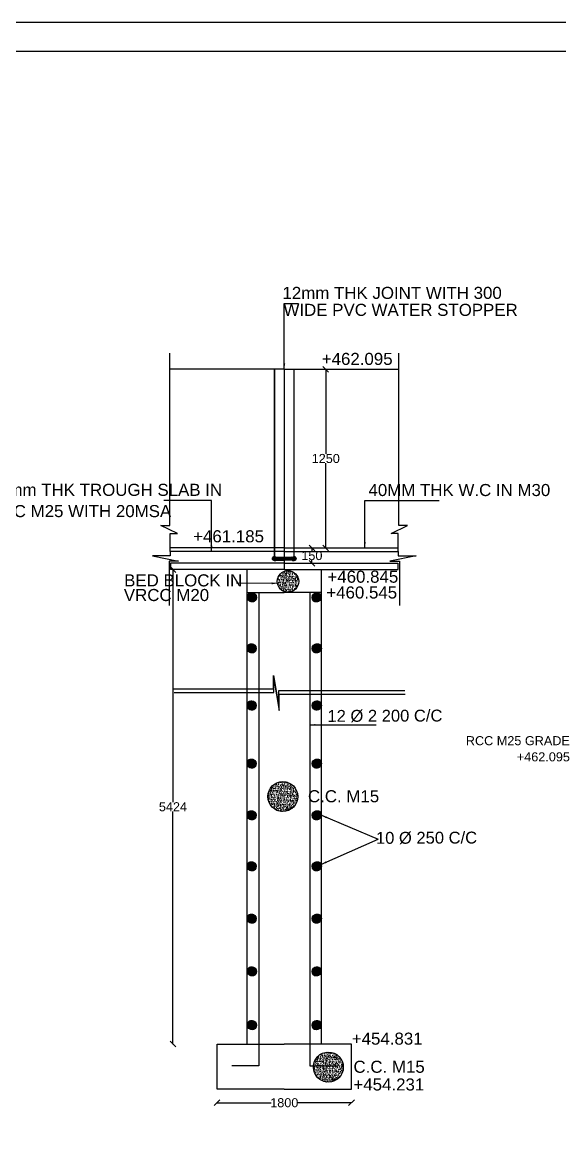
# Model space of a CAD drawing. Header units: millimetres. Extents: x 5124 to 6568637, y 2311 to 91879094.
# Drawn here: x 3493924 to 3502829, y 45945960 to 45964315 of the extents above; entities that cross this region are included whole.
import ezdxf

# ---------------------------------------------------------------- set-up
doc = ezdxf.new("R2010")
doc.units = ezdxf.units.MM
doc.header["$MEASUREMENT"] = 0
doc.linetypes.add('ACAD_ISO02W100', pattern=[15, 12, -3])
for name, color, linetype in [('DIMENSION', 7, 'Continuous'), ('DRAWING', 7, 'Continuous'), ('TEXT', 7, 'Continuous')]:
    doc.layers.add(name, color=color, linetype=linetype)
doc.styles.get("Standard").update_dxf_attribs({"font": 'arial.ttf', "height": 150})
doc.dimstyles.get("Standard").update_dxf_attribs({"dimtxt": 200, "dimasz": 110, "dimexe": 0.18, "dimexo": 0.0625, "dimgap": 0.09, "dimtad": 0, "dimtih": 1, "dimtoh": 1, "dimdec": 0, "dimzin": 0, "dimdsep": 46, "dimtxsty": 'Standard', "dimblk": 'OBLIQUE', "dimcen": 0.09, "dimse1": 1, "dimse2": 1, "dimadec": 0, "dimazin": 0, "dimtfac": 1, "dimtdec": 0, "dimtofl": 0, "dimtmove": 0, "dimatfit": 3, "dimfxl": 1, "dimtolj": 1, "dimtzin": 0, "dimarcsym": 0})
pattern_1 = [(45, (0, 0), (-0.08838834764832, 0.08838834764832), [])]
pattern_2 = [(135, (6996529.15798, 0), (0.08838834764832, 0.08838834764832), [])]

# ---------------------------------------------------------------- blocks, each defined once
blk = doc.blocks.new('_Oblique')
at = {"color": 0, "linetype": 'ByBlock', "lineweight": -2}
blk.add_line((-0.5, -0.5), (0.5, 0.5), dxfattribs=at)
blk = doc.blocks.new('*D65')
at = {"layer": 'Defpoints', "color": 0}
for p in [(3498898, 45958569), (3498952, 45958569), (3498898, 45955611)]:
    blk.add_point(p, dxfattribs=at)
at = {"layer": 'DIMENSION', "color": 0, "lineweight": -2}
for p, q in [((3498952, 45958569), (3498952, 45957167)), ((3498952, 45955611), (3498952, 45957013))]:
    blk.add_line(p, q, dxfattribs=at)
at = {"layer": 'DIMENSION', "color": 0, "lineweight": -2, "xscale": 95, "yscale": 95, "zscale": 95}
for p, rotation in [((3498952, 45958569), 90), ((3498952, 45955611), 270)]:
    blk.add_blockref('_Oblique', p, dxfattribs=dict(at, rotation=rotation))
at = {"layer": 'DIMENSION', "color": 0, "insert": (3498952, 45957090), "char_height": 150, "attachment_point": 5}
blk.add_mtext('\\A1;1250', dxfattribs=at)
blk = doc.blocks.new('*D66')
at = {"layer": 'Defpoints', "color": 0}
for p in [(3498714, 45955611), (3498722, 45955611), (3498714, 45955355)]:
    blk.add_point(p, dxfattribs=at)
at = {"layer": 'DIMENSION', "color": 0, "lineweight": -2}
for p, q in [((3498722, 45955611), (3498722, 45955560)), ((3498722, 45955355), (3498722, 45955406))]:
    blk.add_line(p, q, dxfattribs=at)
at = {"layer": 'DIMENSION', "color": 0, "lineweight": -2, "xscale": 95, "yscale": 95, "zscale": 95}
for p, rotation in [((3498722, 45955611), 90), ((3498722, 45955355), 270)]:
    blk.add_blockref('_Oblique', p, dxfattribs=dict(at, rotation=rotation))
at = {"layer": 'DIMENSION', "color": 0, "insert": (3498722, 45955483), "char_height": 150, "attachment_point": 5}
blk.add_mtext('\\A1;150', dxfattribs=at)
blk = doc.blocks.new('*D67')
at = {"layer": 'Defpoints', "color": 0}
for p in [(3496593, 45955253), (3496421, 45947396), (3497151, 45947396)]:
    blk.add_point(p, dxfattribs=at)
at = {"layer": 'DIMENSION', "color": 0, "lineweight": -2}
for p, q in [((3496421, 45955253), (3496421, 45951401)), ((3496421, 45947396), (3496421, 45951247))]:
    blk.add_line(p, q, dxfattribs=at)
at = {"layer": 'DIMENSION', "color": 0, "lineweight": -2, "xscale": 95, "yscale": 95, "zscale": 95}
for p, rotation in [((3496421, 45955253), 90), ((3496421, 45947396), 270)]:
    blk.add_blockref('_Oblique', p, dxfattribs=dict(at, rotation=rotation))
at = {"layer": 'DIMENSION', "color": 0, "insert": (3496421, 45951324), "char_height": 150, "attachment_point": 5}
blk.add_mtext('\\A1;5424', dxfattribs=at)
blk = doc.blocks.new('*D68')
at = {"layer": 'Defpoints', "color": 0}
for p in [(3497151, 45946648), (3499378, 45946648), (3499378, 45946424)]:
    blk.add_point(p, dxfattribs=at)
at = {"layer": 'DIMENSION', "color": 0, "lineweight": -2}
for p, q in [((3497151, 45946424), (3498048, 45946424)), ((3499378, 45946424), (3498481, 45946424))]:
    blk.add_line(p, q, dxfattribs=at)
at = {"layer": 'DIMENSION', "color": 0, "lineweight": -2, "xscale": 95, "yscale": 95, "zscale": 95, "rotation": 180}
blk.add_blockref('_Oblique', (3497151, 45946424), dxfattribs=at)
at = {"layer": 'DIMENSION', "color": 0, "lineweight": -2, "xscale": 95, "yscale": 95, "zscale": 95}
blk.add_blockref('_Oblique', (3499378, 45946424), dxfattribs=at)
at = {"layer": 'DIMENSION', "color": 0, "insert": (3498265, 45946424), "char_height": 150, "attachment_point": 5}
blk.add_mtext('\\A1;1800', dxfattribs=at)

msp = doc.modelspace()

# ---------------------------------------------------------------- hatches: boundary and pattern name
at = {"layer": 'DRAWING'}
h = msp.add_hatch(dxfattribs=at)
h.set_pattern_fill('ANSI31', color=256, style=0)
h.set_pattern_definition(pattern_1)
h.paths.add_polyline_path([(3498069.4, 45955431.8, 1), (3498138.2, 45955431.8, 1)])
h.paths.add_polyline_path([(3498264.6, 45955408.1), (3498264.6, 45955456.1), (3498128.1, 45955456.1, -0.198666), (3498138.2, 45955431.8, -0.1933262), (3498128.6, 45955408.1)])
h = msp.add_hatch(dxfattribs=at)
h.set_pattern_fill('ANSI31', color=256, style=0)
h.set_pattern_definition(pattern_2)
h.paths.add_polyline_path([(3498459.7, 45955431.8, -1), (3498391, 45955431.8, -1)])
h.paths.add_polyline_path([(3498264.6, 45955408.1), (3498264.6, 45955456.1), (3498401, 45955456.1, 0.198666), (3498391, 45955431.8, 0.1933262), (3498400.6, 45955408.1)])
h = msp.add_hatch(dxfattribs=at)
h.set_pattern_fill('AR-CONC,_O', color=256, scale=10)
h.set_pattern_definition([(50, (63561.83, -5657.994), (71.72601826, -6.2752135), [7.5, -82.5]), (355, (63561.83, -5657.994), (-13.87513336, 75.21921337), [6, -66]), (100.4514, (63567.805, -5658.52), (57.85093817, 68.94395421), [6.374019, -70.1142112]), (46.1842, (63561.83, -5637.99), (106.72410486, -16.55190143), [11.25, -123.75]), (96.6356, (63570.72, -5639.37), (93.46627055, 97.4117871), [9.5610288, -105.1713]), (351.1842, (63561.83, -5637.99), (93.46619451, 97.4118601), [9, -99]), (21, (63571.83, -5642.994), (59.69070521, -40.26188907), [7.5, -82.5]), (326, (63571.83, -5642.994), (24.33153319, 72.5150045), [6, -66]), (71.4514, (63576.8, -5646.35), (84.02226286, 32.25304967), [6.374019, -70.1142112]), (37.5, (63561.828, -5657.994), (1.215985532, 33.289385383), [0, -65.2, 0, -67, 0, -66.25]), (7.5, (63561.83, -5657.994), (26.306953744, 39.441171188), [0, -38.2, 0, -63.7, 0, -25.25]), (327.5, (63539.528, -5657.994), (53.382243617, -2.255487173), [0, -25, 0, -78, 0, -103.5]), (317.5, (63529.53, -5657.994), (58.318616934, 10.010498233), [0, -32.5, 0, -51.8, 0, -73.5])])
h.paths.add_polyline_path([(3498148.7, 45955054.7, 1), (3498504.2, 45955054.7, 1)])
h = msp.add_hatch(dxfattribs=at)
h.set_pattern_fill('ANSI31', color=256, style=0)
h.set_pattern_definition(pattern_1)
h.paths.add_polyline_path([(3497803.4, 45954791.3, 1), (3497652.9, 45954791.3, 1)])
h = msp.add_hatch(dxfattribs=at)
h.set_pattern_fill('ANSI31', color=256, style=0)
h.set_pattern_definition(pattern_2)
h.paths.add_polyline_path([(3498876.2, 45954791.3, 1), (3498725.7, 45954791.3, 1)])
h = msp.add_hatch(dxfattribs=at)
h.set_pattern_fill('ANSI31', color=256, style=0)
h.set_pattern_definition([(45, (-2.8299, -844.27274), (-0.08838834764832, 0.08838834764832), [])])
h.paths.add_polyline_path([(3497800.6, 45953947, 1), (3497650.1, 45953947, 1)])
h = msp.add_hatch(dxfattribs=at)
h.set_pattern_fill('ANSI31', color=256, style=0)
h.set_pattern_definition([(135, (6996531.98788, -844.27274), (0.08838834764832, 0.08838834764832), [])])
h.paths.add_polyline_path([(3498879.1, 45953947, 1), (3498728.6, 45953947, 1)])
h = msp.add_hatch(dxfattribs=at)
h.set_pattern_fill('ANSI31', color=256, style=0)
h.set_pattern_definition([(45, (-2.8299, -1790.24804), (-0.08838834764832, 0.08838834764832), [])])
h.paths.add_polyline_path([(3497800.6, 45953001.1, 1), (3497650.1, 45953001.1, 1)])
h = msp.add_hatch(dxfattribs=at)
h.set_pattern_fill('ANSI31', color=256, style=0)
h.set_pattern_definition([(135, (6996531.98788, -1790.24804), (0.08838834764832, 0.08838834764832), [])])
h.paths.add_polyline_path([(3498879.1, 45953001.1, 1), (3498728.6, 45953001.1, 1)])
h = msp.add_hatch(dxfattribs=at)
h.set_pattern_fill('ANSI31', color=256, style=0)
h.set_pattern_definition([(45, (-2.8299, -2751.16838), (-0.08838834764832, 0.08838834764832), [])])
h.paths.add_polyline_path([(3497800.6, 45952040.2, 1), (3497650.1, 45952040.2, 1)])
h = msp.add_hatch(dxfattribs=at)
h.set_pattern_fill('ANSI31', color=256, style=0)
h.set_pattern_definition([(135, (6996531.98788, -2751.16838), (0.08838834764832, 0.08838834764832), [])])
h.paths.add_polyline_path([(3498879.1, 45952040.2, 1), (3498728.6, 45952040.2, 1)])
h = msp.add_hatch(dxfattribs=at)
h.set_pattern_fill('AR-CONC,_O', color=256, scale=10)
h.set_pattern_definition([(50, (63475.89, -9218.944), (71.72601826, -6.2752135), [7.5, -82.5]), (355, (63475.89, -9218.944), (-13.87513336, 75.21921337), [6, -66]), (100.4514, (63481.87, -9219.47), (57.85093817, 68.94395421), [6.374019, -70.1142112]), (46.1842, (63475.89, -9198.94), (106.72410486, -16.55190143), [11.25, -123.75]), (96.6356, (63484.78, -9200.32), (93.46627055, 97.4117871), [9.5610288, -105.1713]), (351.1842, (63475.89, -9198.94), (93.46619451, 97.4118601), [9, -99]), (21, (63485.89, -9203.944), (59.69070521, -40.26188907), [7.5, -82.5]), (326, (63485.89, -9203.944), (24.33153319, 72.5150045), [6, -66]), (71.4514, (63490.864, -9207.3), (84.02226286, 32.25304967), [6.374019, -70.1142112]), (37.5, (63475.89, -9218.944), (1.215985532, 33.289385383), [0, -65.2, 0, -67, 0, -66.25]), (7.5, (63475.89, -9218.944), (26.306953744, 39.441171188), [0, -38.2, 0, -63.7, 0, -25.25]), (327.5, (63453.59, -9218.944), (53.382243617, -2.255487173), [0, -25, 0, -78, 0, -103.5]), (317.5, (63443.59, -9218.944), (58.318616934, 10.010498233), [0, -32.5, 0, -51.8, 0, -73.5])])
h.paths.add_polyline_path([(3497992.5, 45951493.8, 1), (3498488.5, 45951493.8, 1)])
h = msp.add_hatch(dxfattribs=at)
h.set_pattern_fill('ANSI31', color=256, style=0)
h.set_pattern_definition([(45, (-2.8299, -3607.71839), (-0.08838834764832, 0.08838834764832), [])])
h.paths.add_polyline_path([(3497800.6, 45951183.6, 1), (3497650.1, 45951183.6, 1)])
h = msp.add_hatch(dxfattribs=at)
h.set_pattern_fill('ANSI31', color=256, style=0)
h.set_pattern_definition([(135, (6996531.98788, -3607.71839), (0.08838834764832, 0.08838834764832), [])])
h.paths.add_polyline_path([(3498879.1, 45951183.6, 1), (3498728.6, 45951183.6, 1)])
h = msp.add_hatch(dxfattribs=at)
h.set_pattern_fill('ANSI31', color=256, style=0)
h.set_pattern_definition([(45, (-2.8299, -4452.48113), (-0.08838834764832, 0.08838834764832), [])])
h.paths.add_polyline_path([(3497800.6, 45950338.8, 1), (3497650.1, 45950338.8, 1)])
h = msp.add_hatch(dxfattribs=at)
h.set_pattern_fill('ANSI31', color=256, style=0)
h.set_pattern_definition([(135, (6996531.98788, -4452.48113), (0.08838834764832, 0.08838834764832), [])])
h.paths.add_polyline_path([(3498879.1, 45950338.8, 1), (3498728.6, 45950338.8, 1)])
h = msp.add_hatch(dxfattribs=at)
h.set_pattern_fill('ANSI31', color=256, style=0)
h.set_pattern_definition([(45, (-2.8299, -5319.23951), (-0.08838834764832, 0.08838834764832), [])])
h.paths.add_polyline_path([(3497800.6, 45949472.1, 1), (3497650.1, 45949472.1, 1)])
h = msp.add_hatch(dxfattribs=at)
h.set_pattern_fill('ANSI31', color=256, style=0)
h.set_pattern_definition([(135, (6996531.98788, -5319.23951), (0.08838834764832, 0.08838834764832), [])])
h.paths.add_polyline_path([(3498879.1, 45949472.1, 1), (3498728.6, 45949472.1, 1)])
h = msp.add_hatch(dxfattribs=at)
h.set_pattern_fill('ANSI31', color=256, style=0)
h.set_pattern_definition([(45, (0, -6192.99401), (-0.08838834764832, 0.08838834764832), [])])
h.paths.add_polyline_path([(3497803.4, 45948598.3, 1), (3497652.9, 45948598.3, 1)])
h = msp.add_hatch(dxfattribs=at)
h.set_pattern_fill('ANSI31', color=256, style=0)
h.set_pattern_definition([(135, (6996529.15798, -6192.99401), (0.08838834764832, 0.08838834764832), [])])
h.paths.add_polyline_path([(3498876.2, 45948598.3, 1), (3498725.7, 45948598.3, 1)])
h = msp.add_hatch(dxfattribs=at)
h.set_pattern_fill('ANSI31', color=256, style=0)
h.set_pattern_definition([(45, (0, -7081.69357), (-0.08838834764832, 0.08838834764832), [])])
h.paths.add_polyline_path([(3497803.4, 45947709.6, 1), (3497652.9, 45947709.6, 1)])
h = msp.add_hatch(dxfattribs=at)
h.set_pattern_fill('ANSI31', color=256, style=0)
h.set_pattern_definition([(135, (6996529.15798, -7081.69357), (0.08838834764832, 0.08838834764832), [])])
h.paths.add_polyline_path([(3498876.2, 45947709.6, 1), (3498725.7, 45947709.6, 1)])
h = msp.add_hatch(dxfattribs=at)
h.set_pattern_fill('AR-CONC,_O', color=256, scale=10)
h.set_pattern_definition([(50, (64230.257, -13697.695), (71.72601826, -6.2752135), [7.5, -82.5]), (355, (64230.26, -13697.695), (-13.87513336, 75.21921337), [6, -66]), (100.4514, (64236.234, -13698.22), (57.85093817, 68.94395421), [6.374019, -70.1142112]), (46.1842, (64230.26, -13677.695), (106.72410486, -16.55190143), [11.25, -123.75]), (96.6356, (64239.15, -13679.07), (93.46627055, 97.4117871), [9.5610288, -105.1713]), (351.1842, (64230.26, -13677.7), (93.46619451, 97.4118601), [9, -99]), (21, (64240.257, -13682.695), (59.69070521, -40.26188907), [7.5, -82.5]), (326, (64240.26, -13682.695), (24.33153319, 72.5150045), [6, -66]), (71.4514, (64245.23, -13686.05), (84.02226286, 32.25304967), [6.374019, -70.1142112]), (37.5, (64230.257, -13697.695), (1.215985532, 33.289385383), [0, -65.2, 0, -67, 0, -66.25]), (7.5, (64230.257, -13697.695), (26.306953744, 39.441171188), [0, -38.2, 0, -63.7, 0, -25.25]), (327.5, (64207.957, -13697.695), (53.382243617, -2.255487173), [0, -25, 0, -78, 0, -103.5]), (317.5, (64197.957, -13697.695), (58.318616934, 10.010498233), [0, -32.5, 0, -51.8, 0, -73.5])])
h.paths.add_polyline_path([(3498746.8, 45947015, 1), (3499242.9, 45947015, 1)])

# ---------------------------------------------------------------- linework, layer by layer
for points in [[(3482927.4, 45964314.6), (3529783.3, 45964314.6), (3529783.3, 45931808.1), (3482927.4, 45931808.1)], [(3483405.6, 45963836.4), (3529305.1, 45963836.4), (3529305.1, 45932286.3), (3483405.6, 45932286.3)]]:
    msp.add_lwpolyline(points, close=True, dxfattribs=at)
for points in [[(3496377.5, 45955549.8), (3496377.5, 45955849.6), (3496494.9, 45955849.6), (3496222.7, 45955978.9), (3496367.6, 45955978.9), (3496367.6, 45958837.1)], [(3500151.7, 45955549.8), (3500151.7, 45955849.6), (3500034.3, 45955849.6), (3500306.4, 45955978.9), (3500161.6, 45955978.9), (3500161.6, 45958837.1)], [(3498264.6, 45958569.1), (3496367.6, 45958569.1)], [(3498264.6, 45958569.1), (3498264.6, 45955252.7)], [(3498264.6, 45958569.1), (3500161.6, 45958569.1)], [(3498264.6, 45955549.8), (3496377.5, 45955549.8), (3496377.5, 45955478.6), (3496081.8, 45955478.6), (3496514.3, 45955389.3), (3496357, 45955389.3), (3496357, 45954658)], [(3498264.6, 45955610.8), (3496377.5, 45955610.8)], [(3498264.6, 45955610.8), (3500151.7, 45955610.8)], [(3498264.6, 45955549.8), (3500151.7, 45955549.8), (3500151.7, 45955478.6), (3500447.4, 45955478.6), (3500014.8, 45955389.3), (3500172.1, 45955389.3), (3500172.1, 45954658)], [(3498128.1, 45955456.1), (3498264.6, 45955456.1)], [(3498128.6, 45955408.1), (3498264.6, 45955408.1)], [(3498264.6, 45955252.7), (3496378.4, 45955252.7)], [(3498264.6, 45955355.2), (3496381, 45955355.2), (3496381, 45955252.7)], [(3497650.1, 45954872.4), (3497650.1, 45955252.7)], [(3498264.6, 45955355.2), (3500148.1, 45955355.2), (3500148.1, 45955252.7)], [(3498264.6, 45955252.7), (3500150.8, 45955252.7)], [(3498879.1, 45954872.4), (3498879.1, 45955252.7)], [(3497842.8, 45954872.4), (3497842.8, 45947036.2), (3497398, 45947036.2)], [(3497650.1, 45947395.6), (3497650.1, 45954872.4), (3498264.6, 45954872.4)], [(3498879.1, 45947395.6), (3498879.1, 45954872.4), (3498264.6, 45954872.4)], [(3498686.4, 45954872.4), (3498686.4, 45947036.2), (3499131.1, 45947036.2)], [(3496435.8, 45953274.5), (3498084.9, 45953274.5), (3498084.9, 45953498.3), (3498175.6, 45952978), (3498175.6, 45953247.3), (3500263.5, 45953247.3)], [(3496440.9, 45953216), (3498089.9, 45953216), (3498089.9, 45953439.9), (3498180.6, 45952919.5), (3498180.6, 45953188.8), (3500268.6, 45953188.8)], [(3498264.6, 45946647.5), (3497151.4, 45946647.5), (3497151.4, 45947395.6), (3498264.6, 45947395.6)], [(3498264.6, 45946647.5), (3499377.8, 45946647.5), (3499377.8, 45947395.6), (3498264.6, 45947395.6)]]:
    msp.add_lwpolyline(points, dxfattribs=at)
at = {"layer": 'DRAWING', "linetype": 'ACAD_ISO02W100', "ltscale": 20, "const_width": 25}
for points in [[(3498103.8, 45955466.2), (3498103.8, 45958569.1)], [(3498425.4, 45955466.2), (3498425.4, 45958569.1)]]:
    msp.add_lwpolyline(points, dxfattribs=at)
at = {"layer": 'DRAWING'}
for centre, radius in [((3498103.8, 45955431.8), 34.4), ((3498425.4, 45955431.8), 34.4), ((3498326.4, 45955054.7), 177.7), ((3497728.2, 45954791.3), 75.2), ((3498801, 45954791.3), 75.2), ((3497725.3, 45953947), 75.2), ((3498803.8, 45953947), 75.2), ((3497725.3, 45953001.1), 75.2), ((3498803.8, 45953001.1), 75.2), ((3497725.3, 45952040.2), 75.2), ((3498803.8, 45952040.2), 75.2), ((3498240.5, 45951493.8), 248), ((3497725.3, 45951183.6), 75.2), ((3498803.8, 45951183.6), 75.2), ((3497725.3, 45950338.8), 75.2), ((3498803.8, 45950338.8), 75.2), ((3497725.3, 45949472.1), 75.2), ((3498803.8, 45949472.1), 75.2), ((3497728.2, 45948598.3), 75.2), ((3498801, 45948598.3), 75.2), ((3497728.2, 45947709.6), 75.2), ((3498801, 45947709.6), 75.2), ((3498994.9, 45947015), 248)]:
    msp.add_circle(centre, radius, dxfattribs=at)

# ---------------------------------------------------------------- texts
at = {"layer": 'DRAWING', "char_height": 196.162, "width": 0.000000000289, "attachment_point": 1, "rotation": 0.1975}
for s, insert in [('12 Ø 2 200 C/C', (3498979.6, 45952926.7)), ('10 Ø 250 C/C', (3499783.1, 45950907.4))]:
    msp.add_mtext(s, dxfattribs=dict(at, insert=insert))
at = {"layer": 'TEXT'}
for s, height, p in [('12mm THK JOINT WITH 300', 200, (3498235.2, 45959732.5)), ('WIDE PVC WATER STOPPER', 200, (3498251.6, 45959451.8)), ('+462.095', 200, (3498885.8, 45958639.9)), ('150mm THK TROUGH SLAB IN', 200, (3493230.6, 45956472.1)), ('40MM THK W.C IN M30', 200, (3499659.3, 45956468.8)), ('VRCC M25 WITH 20MSA', 200, (3493194.5, 45956120)), ('+461.185', 200, (3496755.8, 45955703.2)), ('+460.845', 200, (3498979.6, 45955034)), ('BED BLOCK IN', 200, (3495612.8, 45954973.1)), ('VRCC M20', 200, (3495607.7, 45954730.7)), ('+460.545', 200, (3498961.1, 45954772.7)), ('RCC M25 GRADE', 150, (3501272.1, 45952343.7)), ('+462.095', 150, (3502116.1, 45952076.3)), (' C.C. M15  ', 200, (3498579.3, 45951399)), ('+454.831', 200, (3499383, 45947385.9)), (' C.C. M15  ', 200, (3499333.7, 45946920.2)), ('+454.231', 200, (3499410.4, 45946627.2))]:
    msp.add_text(s, height=height, dxfattribs=at).set_placement(p)

# ---------------------------------------------------------------- dimensions: what is measured, and where the dimension line sits
at = {"layer": 'DIMENSION'}
for base, p1, p2, text, override, picture, middle in [((3498951.7, 45958569.1), (3498897.6, 45955610.8), (3498897.6, 45958569.1), '1250', {"dimasz": 95, "dimfxl": 2000, "dimarcsym": 1}, '*D65', (3498951.7, 45957090)), ((3498722.2, 45955610.8), (3498714.3, 45955355.2), (3498714.3, 45955610.8), '150', {"dimasz": 95, "dimfxl": 2000, "dimarcsym": 1}, '*D66', (3498722.2, 45955483)), ((3496420.7, 45947395.6), (3496593.1, 45955252.7), (3497151.4, 45947395.6), '5424', {"dimtxt": 400, "dimasz": 95, "dimfxl": 2000, "dimarcsym": 1}, '*D67', (3496420.7, 45951324.2))]:
    dim = msp.add_linear_dim(base=base, p1=p1, p2=p2, angle=90, text=text, dimstyle='Standard', override=override, dxfattribs=at)
    dim.commit()
    dim.dimension.update_dxf_attribs({"geometry": picture, "text_midpoint": middle})
dim = msp.add_linear_dim(base=(3499377.8, 45946424.3), p1=(3497151.4, 45946647.5), p2=(3499377.8, 45946647.5), text='1800', dimstyle='Standard', override={"dimasz": 95, "dimfxl": 2000, "dimarcsym": 1}, dxfattribs=at)
dim.commit()
dim.dimension.update_dxf_attribs({"geometry": '*D68', "text_midpoint": (3498264.6, 45946424.3)})

# ---------------------------------------------------------------- leaders
for points in [[(3498264.6, 45958569.1), (3498264.6, 45959658.1), (3498501.2, 45959658.1)], [(3497057.9, 45955549.8), (3497057.9, 45956395.3), (3496270, 45956395.3)], [(3499599.1, 45955610.8), (3499599.1, 45956396.8), (3500830.1, 45956396.8)], [(3498686.4, 45952679.6), (3499787.6, 45952679.6)], [(3498879.1, 45951183.6), (3499821, 45950786.1)], [(3498872.7, 45950369.1), (3499821, 45950786.1)]]:
    msp.add_leader(points, dimstyle='Standard', override={"dimasz": 95, "dimgap": 0.09, "dimtad": 0, "dimfxl": 2000, "dimarcsym": 1}, dxfattribs=at)
at = {"layer": 'DRAWING'}
msp.add_leader([(3498151.5, 45955023.2), (3497471.6, 45955024.8)], dimstyle='Standard', override={"dimasz": 95, "dimgap": 0.09, "dimtad": 0, "dimfxl": 2000, "dimarcsym": 1}, dxfattribs=at)

doc.saveas('drawing.dxf')
